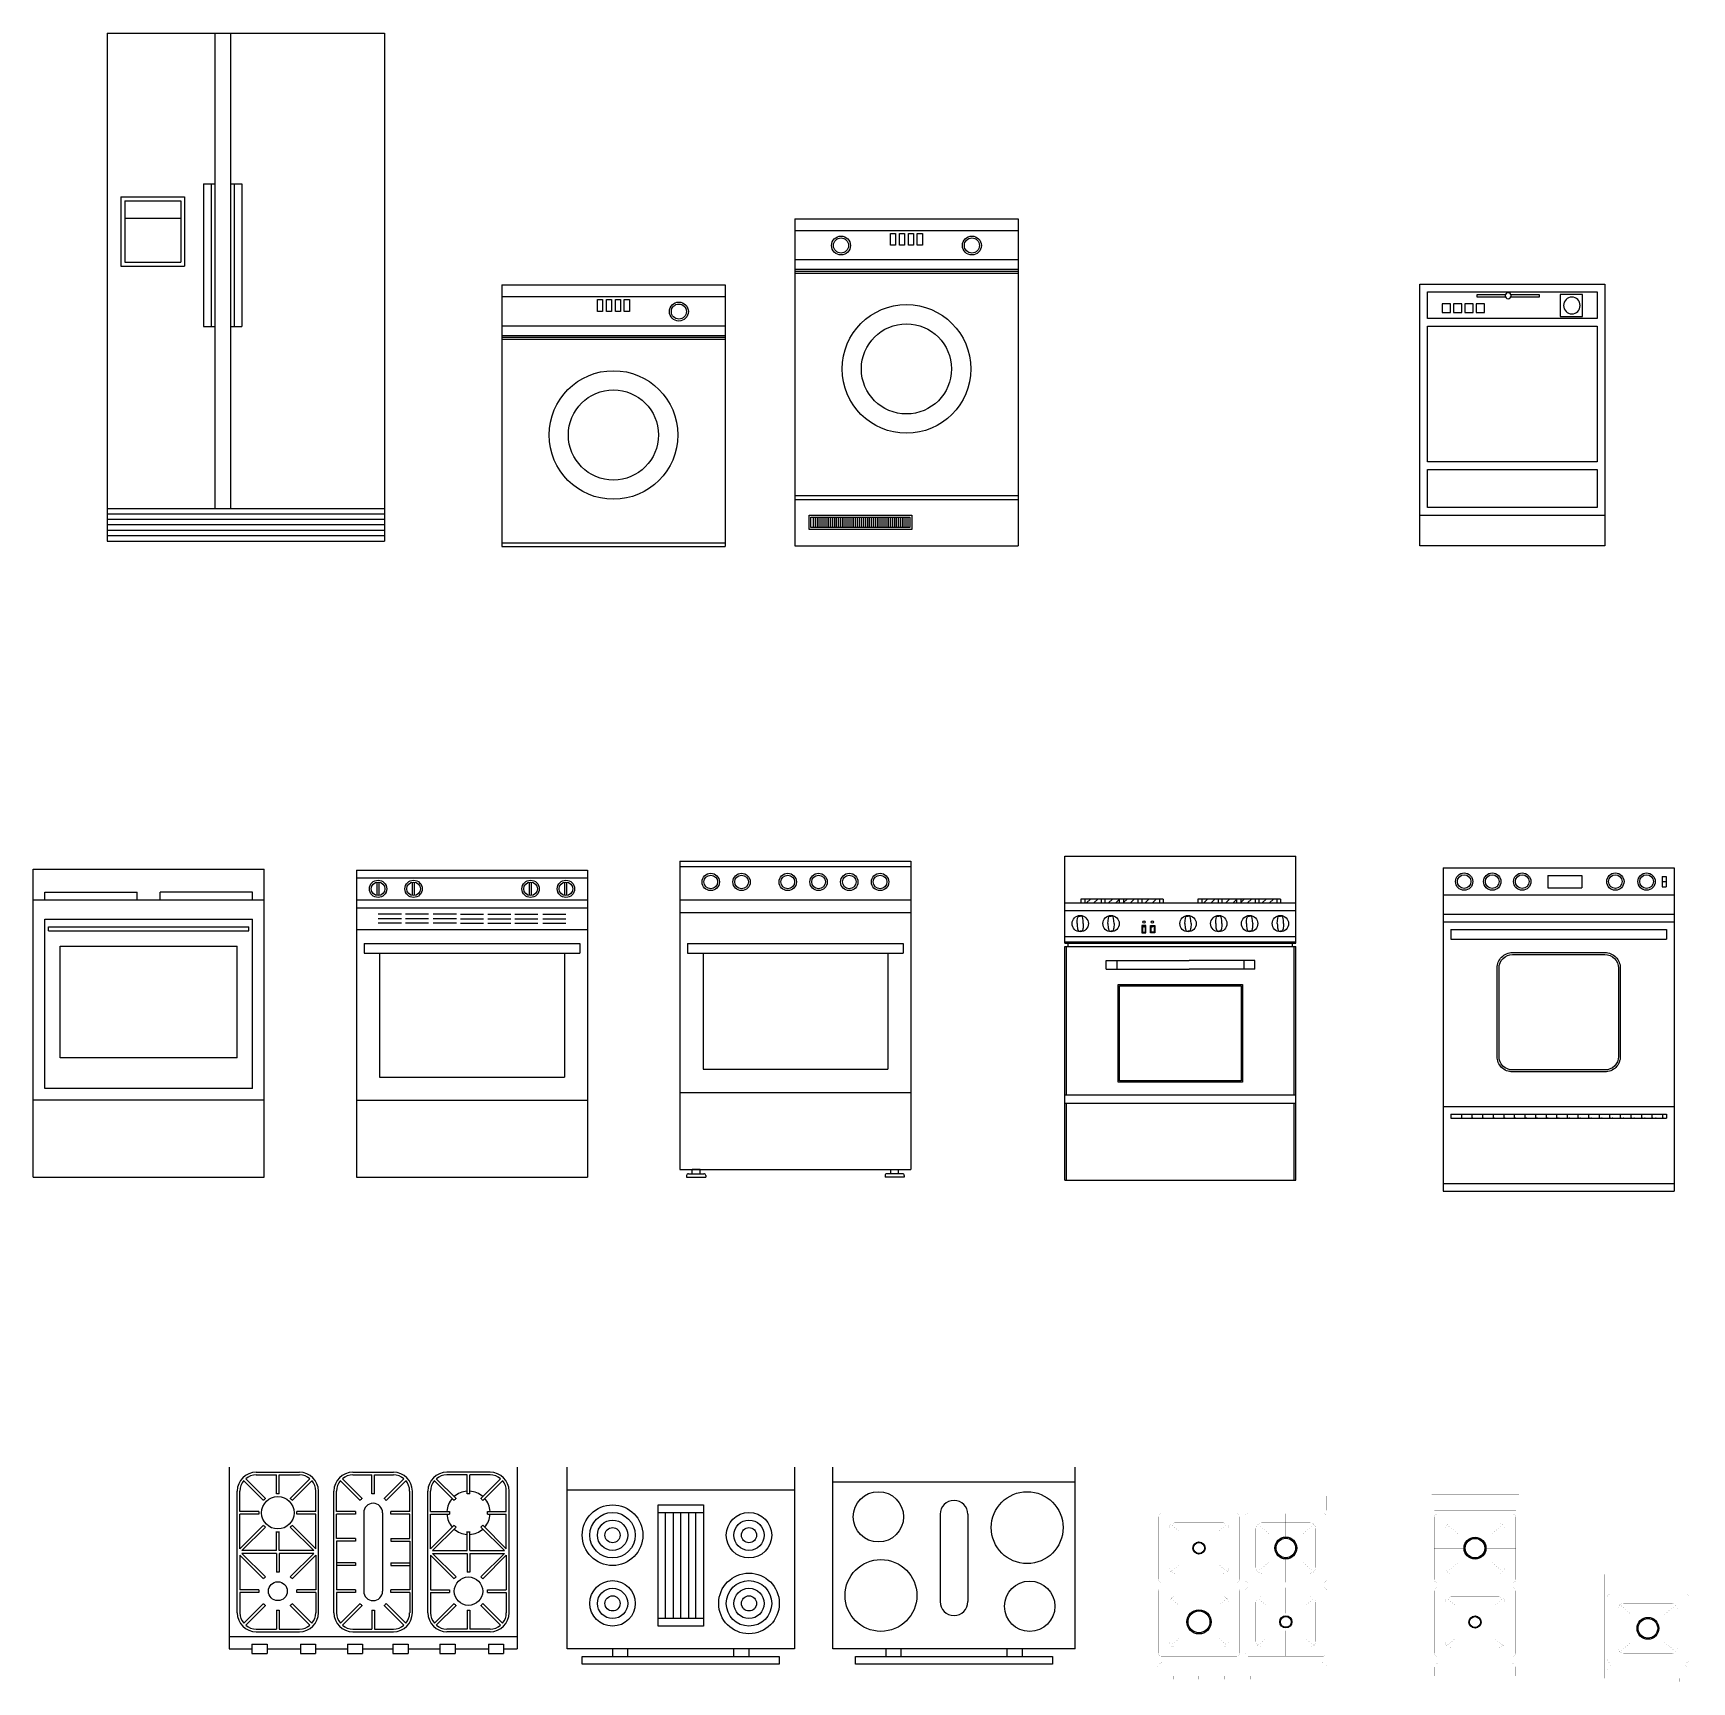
# Model space of a CAD drawing. Header units: millimetres. Extents: x -19825 to 39593, y -31971 to 32026.
# Drawn here: x 18817 to 24289, y 26483 to 31923 of the extents above; entities that cross this region are included whole.
import ezdxf

# ---------------------------------------------------------------- set-up
doc = ezdxf.new("R2010")
doc.units = ezdxf.units.MM

# ---------------------------------------------------------------- blocks, each defined once
blk = doc.blocks.new('GAS')
at = {"const_width": 0.0002}
for points in [[(-0.2919, -0.3008), (0.2841, -0.3008), (0.2841, 0.2992), (-0.2919, 0.2992), (-0.2919, -0.3008)], [(-0.2525, 0.3103), (-0.2525, 0.2992)], [(-0.2245, 0.2992), (-0.2245, 0.3103), (-0.2525, 0.3103)], [(-0.1728, 0.3103), (-0.1728, 0.2992)], [(-0.1448, 0.2992), (-0.1448, 0.3103), (-0.1728, 0.3103)], [(-0.0317, 0.3103), (-0.0317, 0.2992)], [(-0.0037, 0.2992), (-0.0037, 0.3103), (-0.0317, 0.3103)], [(0.0541, 0.3103), (0.0541, 0.2992)], [(0.0821, 0.2992), (0.0821, 0.3103), (0.0541, 0.3103)], [(0.1398, 0.3103), (0.1398, 0.2992)], [(0.1678, 0.2992), (0.1678, 0.3103), (0.1398, 0.3103)], [(0.2244, 0.3103), (0.2244, 0.2992)], [(0.2524, 0.2992), (0.2524, 0.3103), (0.2244, 0.3103)], [(-0.1472, 0.1497), (-0.1472, 0.2341)], [(0.1393, 0.2341), (0.1393, 0.181)], [(-0.2398, 0.1988), (-0.2134, 0.1766)], [(-0.081, 0.1766), (-0.0546, 0.1988)], [(0.0467, 0.1988), (0.0731, 0.1766)], [(0.2055, 0.1766), (0.2319, 0.1988)], [(-0.1758, 0.121), (-0.282, 0.121)], [(-0.0125, 0.121), (-0.1186, 0.121)], [(0.0793, 0.121), (0.0045, 0.121)], [(0.274, 0.121), (0.1993, 0.121)], [(-0.2398, 0.0433), (-0.2134, 0.0655)], [(-0.1472, 0.0924), (-0.1472, 0.008)], [(-0.0546, 0.0433), (-0.081, 0.0655)], [(0.0467, 0.0433), (0.0731, 0.0655)], [(0.1393, 0.061), (0.1393, 0.008)], [(0.2055, 0.0655), (0.2319, 0.0433)], [(-0.2008, -0.0777), (-0.2398, -0.045)], [(-0.1472, -0.0867), (-0.1472, -0.0096)], [(-0.0546, -0.045), (-0.0936, -0.0777)], [(0.0731, -0.0671), (0.0467, -0.045)], [(0.1393, -0.0941), (0.1393, -0.0096)], [(0.2319, -0.045), (0.2055, -0.0671)], [(-0.282, -0.1227), (-0.1832, -0.1227)], [(-0.1472, -0.2358), (-0.1472, -0.1587)], [(-0.1112, -0.1227), (-0.0125, -0.1227)], [(0.1107, -0.1227), (0.0045, -0.1227)], [(0.1393, -0.1513), (0.1393, -0.2358)], [(0.1679, -0.1227), (0.274, -0.1227)], [(-0.2008, -0.1677), (-0.2398, -0.2004)], [(-0.0546, -0.2004), (-0.0936, -0.1677)], [(0.0731, -0.1783), (0.0467, -0.2004)], [(0.2319, -0.2004), (0.2055, -0.1783)], [(-0.2825, -0.2947), (0.2746, -0.2947), (0.2746, -0.2471), (-0.2825, -0.2471), (-0.2825, -0.2947)]]:
    blk.add_lwpolyline(points, dxfattribs=at)
for points in [[(-0.282, 0.2992), (-0.282, 0.271, 0.414214), (-0.267, 0.256), (0.2605, 0.256, 0.414214), (0.2755, 0.271), (0.2755, 0.2992)], [(-0.271, 0.2341, 0.414214), (-0.282, 0.2231), (-0.282, 0.019, 0.414214), (-0.271, 0.008), (-0.0235, 0.008, 0.414214), (-0.0125, 0.019), (-0.0125, 0.2231, 0.414214), (-0.0235, 0.2341), (-0.271, 0.2341)], [(0.263, 0.2341), (0.0155, 0.2341, 0.414214), (0.0045, 0.2231), (0.0045, 0.019, 0.414214), (0.0155, 0.008), (0.263, 0.008, 0.414214), (0.274, 0.019), (0.274, 0.2231, 0.414214), (0.263, 0.2341)], [(-0.2262, 0.2041, 0.414213), (-0.2462, 0.1841), (-0.2462, 0.058, 0.414214), (-0.2262, 0.038), (-0.0682, 0.038, 0.414214), (-0.0482, 0.058), (-0.0482, 0.1841, 0.414214), (-0.0682, 0.2041), (-0.2262, 0.2041)], [(0.2183, 0.2041), (0.0603, 0.2041, 0.414214), (0.0403, 0.1841), (0.0403, 0.058, 0.414214), (0.0603, 0.038), (0.2183, 0.038, 0.414214), (0.2383, 0.058), (0.2383, 0.1841, 0.414213), (0.2183, 0.2041)], [(-0.271, -0.2358), (-0.0235, -0.2358, 0.414214), (-0.0125, -0.2248), (-0.0125, -0.0206, 0.414214), (-0.0235, -0.0096), (-0.271, -0.0096, 0.414214), (-0.282, -0.0206), (-0.282, -0.2248, 0.414214), (-0.271, -0.2358)], [(-0.2262, -0.2058), (-0.0682, -0.2058, 0.414214), (-0.0482, -0.1858), (-0.0482, -0.0596, 0.414214), (-0.0682, -0.0396), (-0.2262, -0.0396, 0.414214), (-0.2462, -0.0596), (-0.2462, -0.1858, 0.414213), (-0.2262, -0.2058)], [(0.263, -0.2358, 0.414214), (0.274, -0.2248), (0.274, -0.0206, 0.414214), (0.263, -0.0096), (0.0155, -0.0096, 0.414214), (0.0045, -0.0206), (0.0045, -0.2248, 0.414214), (0.0155, -0.2358), (0.263, -0.2358)], [(0.2183, -0.2058, 0.414213), (0.2383, -0.1858), (0.2383, -0.0596, 0.414214), (0.2183, -0.0396), (0.0603, -0.0396, 0.414214), (0.0403, -0.0596), (0.0403, -0.1858, 0.414214), (0.0603, -0.2058), (0.2183, -0.2058)]]:
    blk.add_lwpolyline(points, format="xyb", dxfattribs=at)
for centre, radius in [((-0.1472, 0.121), 0.02), ((-0.1472, 0.121), 0.018), ((0.1393, 0.121), 0.04), ((0.1393, 0.121), 0.036), ((-0.1472, -0.1227), 0.036), ((-0.1472, -0.1227), 0.0324), ((0.1393, -0.1227), 0.02), ((0.1393, -0.1227), 0.018)]:
    blk.add_circle(centre, radius)
blk = doc.blocks.new('gas-1')
at = {"color": 0, "linetype": 'ByBlock'}
for p, q in [((0, 0), (0, -0.6)), ((0.1134, -0.1101), (0.0484, -0.0451)), ((0.1197, -0.1038), (0.0547, -0.0388)), ((0.0892, -0.0172), (0.232, -0.0172)), ((0.0892, -0.0261), (0.1562, -0.0261)), ((0.1562, -0.0887), (0.1562, -0.0261)), ((0.1651, -0.0887), (0.1651, -0.0261)), ((0.1651, -0.0261), (0.232, -0.0261)), ((0.2015, -0.1038), (0.2666, -0.0388)), ((0.2078, -0.1101), (0.2729, -0.0451)), ((0.4323, -0.1101), (0.3672, -0.0451)), ((0.4386, -0.1038), (0.3735, -0.0388)), ((0.4081, -0.0172), (0.5419, -0.0172)), ((0.4081, -0.0261), (0.4705, -0.0261)), ((0.4705, -0.0887), (0.4705, -0.0261)), ((0.4795, -0.0261), (0.5419, -0.0261)), ((0.4795, -0.0887), (0.4795, -0.0261)), ((0.5114, -0.1038), (0.5765, -0.0388)), ((0.5177, -0.1101), (0.5828, -0.0451)), ((0.7422, -0.1101), (0.6771, -0.0451)), ((0.7485, -0.1038), (0.6834, -0.0388)), ((0.8608, -0.0172), (0.718, -0.0172)), ((0.7849, -0.0261), (0.718, -0.0261)), ((0.7849, -0.0887), (0.7849, -0.0261)), ((0.8608, -0.0261), (0.7938, -0.0261)), ((0.7938, -0.0887), (0.7938, -0.0261)), ((0.8303, -0.1038), (0.8953, -0.0388)), ((0.8366, -0.1101), (0.9016, -0.0451)), ((0.95, 0), (0.95, -0.6)), ((0.0268, -0.4812), (0.0268, -0.0796)), ((0.0357, -0.1466), (0.0357, -0.0796)), ((0.2855, -0.1466), (0.2855, -0.0796)), ((0.2945, -0.4812), (0.2945, -0.0796)), ((0.3456, -0.4812), (0.3456, -0.0796)), ((0.3545, -0.1466), (0.3545, -0.0796)), ((0.5955, -0.1466), (0.5955, -0.0796)), ((0.6044, -0.4812), (0.6044, -0.0796)), ((0.6555, -0.4812), (0.6555, -0.0796)), ((0.6645, -0.1466), (0.6645, -0.0796)), ((0.9143, -0.1466), (0.9143, -0.0796)), ((0.9232, -0.4812), (0.9232, -0.0796)), ((0.0983, -0.1466), (0.0357, -0.1466)), ((0.0983, -0.1555), (0.0357, -0.1555)), ((0.0357, -0.2696), (0.0357, -0.1555)), ((0.2855, -0.1466), (0.2229, -0.1466)), ((0.2855, -0.1555), (0.2229, -0.1555)), ((0.2855, -0.2696), (0.2855, -0.1555)), ((0.4172, -0.1466), (0.3545, -0.1466)), ((0.3545, -0.2358), (0.3545, -0.1555)), ((0.4172, -0.1555), (0.3545, -0.1555)), ((0.4438, -0.151), (0.4438, -0.4098)), ((0.5062, -0.151), (0.5062, -0.4098)), ((0.5955, -0.1466), (0.5328, -0.1466)), ((0.5955, -0.1555), (0.5328, -0.1555)), ((0.5955, -0.2358), (0.5955, -0.1555)), ((0.6645, -0.1466), (0.7271, -0.1466)), ((0.6645, -0.1555), (0.7271, -0.1555)), ((0.6645, -0.2696), (0.6645, -0.1555)), ((0.8517, -0.1466), (0.9143, -0.1466)), ((0.8517, -0.1555), (0.9143, -0.1555)), ((0.9143, -0.2696), (0.9143, -0.1555)), ((0.0357, -0.2696), (0.1134, -0.1919)), ((0.042, -0.276), (0.1197, -0.1982)), ((0.1562, -0.276), (0.1562, -0.2133)), ((0.1651, -0.276), (0.1651, -0.2133)), ((0.2792, -0.276), (0.2015, -0.1982)), ((0.2855, -0.2696), (0.2078, -0.1919)), ((0.6645, -0.2696), (0.7422, -0.1919)), ((0.6708, -0.276), (0.7485, -0.1982)), ((0.7849, -0.276), (0.7849, -0.2133)), ((0.7938, -0.276), (0.7938, -0.2133)), ((0.908, -0.276), (0.8303, -0.1982)), ((0.9143, -0.2696), (0.8366, -0.1919)), ((0.4172, -0.2358), (0.3545, -0.2358)), ((0.3545, -0.2447), (0.3545, -0.4053)), ((0.4172, -0.2447), (0.3545, -0.2447)), ((0.4172, -0.2358), (0.4172, -0.2447)), ((0.5328, -0.2358), (0.5955, -0.2358)), ((0.5328, -0.2358), (0.5328, -0.2447)), ((0.5328, -0.2447), (0.5955, -0.2447)), ((0.5955, -0.2447), (0.5955, -0.4053)), ((0.0357, -0.2912), (0.1134, -0.3689)), ((0.0357, -0.2912), (0.0357, -0.4053)), ((0.1562, -0.276), (0.042, -0.276)), ((0.042, -0.2849), (0.1197, -0.3626)), ((0.1562, -0.2849), (0.042, -0.2849)), ((0.1562, -0.2849), (0.1562, -0.3475)), ((0.2792, -0.276), (0.1651, -0.276)), ((0.2792, -0.2849), (0.1651, -0.2849)), ((0.1651, -0.2849), (0.1651, -0.3475)), ((0.2792, -0.2849), (0.2015, -0.3626)), ((0.2855, -0.2912), (0.2078, -0.3689)), ((0.2855, -0.2912), (0.2855, -0.4053)), ((0.4172, -0.3161), (0.3545, -0.3161)), ((0.4172, -0.325), (0.3545, -0.325)), ((0.4172, -0.3161), (0.4172, -0.325)), ((0.5328, -0.3161), (0.5955, -0.3161)), ((0.5328, -0.3161), (0.5328, -0.325)), ((0.5328, -0.325), (0.5955, -0.325)), ((0.6645, -0.2912), (0.7422, -0.3689)), ((0.6645, -0.2912), (0.6645, -0.4053)), ((0.6708, -0.276), (0.7849, -0.276)), ((0.6708, -0.2849), (0.7485, -0.3626)), ((0.6708, -0.2849), (0.7849, -0.2849)), ((0.7849, -0.2849), (0.7849, -0.3475)), ((0.7938, -0.276), (0.908, -0.276)), ((0.7938, -0.2849), (0.908, -0.2849)), ((0.7938, -0.2849), (0.7938, -0.3475)), ((0.908, -0.2849), (0.8303, -0.3626)), ((0.9143, -0.2912), (0.8366, -0.3689)), ((0.9143, -0.2912), (0.9143, -0.4053)), ((0.0983, -0.4053), (0.0357, -0.4053)), ((0.0983, -0.4143), (0.0357, -0.4143)), ((0.0357, -0.4143), (0.0357, -0.4812)), ((0.2855, -0.4053), (0.2229, -0.4053)), ((0.2855, -0.4143), (0.2229, -0.4143)), ((0.2855, -0.4143), (0.2855, -0.4812)), ((0.4172, -0.4053), (0.3545, -0.4053)), ((0.4172, -0.4143), (0.3545, -0.4143)), ((0.3545, -0.4143), (0.3545, -0.4812)), ((0.5955, -0.4053), (0.5328, -0.4053)), ((0.5955, -0.4143), (0.5328, -0.4143)), ((0.5955, -0.4143), (0.5955, -0.4812)), ((0.6645, -0.4053), (0.7271, -0.4053)), ((0.6645, -0.4143), (0.7271, -0.4143)), ((0.6645, -0.4143), (0.6645, -0.4812)), ((0.8517, -0.4053), (0.9143, -0.4053)), ((0.8517, -0.4143), (0.9143, -0.4143)), ((0.9143, -0.4143), (0.9143, -0.4812)), ((0.1134, -0.4507), (0.0484, -0.5158)), ((0.1197, -0.457), (0.0547, -0.5221)), ((0.1562, -0.4721), (0.1562, -0.5347)), ((0.1651, -0.4721), (0.1651, -0.5347)), ((0.2015, -0.457), (0.2666, -0.5221)), ((0.2078, -0.4507), (0.2729, -0.5158)), ((0.4323, -0.4507), (0.3672, -0.5158)), ((0.4386, -0.457), (0.3735, -0.5221)), ((0.4705, -0.4721), (0.4705, -0.5347)), ((0.4795, -0.4721), (0.4795, -0.5347)), ((0.5114, -0.457), (0.5765, -0.5221)), ((0.5177, -0.4507), (0.5828, -0.5158)), ((0.7422, -0.4507), (0.6771, -0.5158)), ((0.7485, -0.457), (0.6834, -0.5221)), ((0.7849, -0.4721), (0.7849, -0.5347)), ((0.7938, -0.4721), (0.7938, -0.5347)), ((0.8303, -0.457), (0.8953, -0.5221)), ((0.8366, -0.4507), (0.9016, -0.5158)), ((0.0892, -0.5347), (0.1562, -0.5347)), ((0.0892, -0.5436), (0.232, -0.5436)), ((0.1651, -0.5347), (0.232, -0.5347)), ((0.4081, -0.5347), (0.4705, -0.5347)), ((0.4081, -0.5436), (0.5419, -0.5436)), ((0.4795, -0.5347), (0.5419, -0.5347)), ((0.7849, -0.5347), (0.718, -0.5347)), ((0.8608, -0.5436), (0.718, -0.5436)), ((0.8608, -0.5347), (0.7938, -0.5347)), ((0.95, -0.56), (0, -0.56)), ((0, -0.6), (0.075, -0.6)), ((0.075, -0.585), (0.125, -0.585)), ((0.075, -0.585), (0.075, -0.615)), ((0.125, -0.585), (0.125, -0.615)), ((0.125, -0.6), (0.235, -0.6)), ((0.235, -0.585), (0.285, -0.585)), ((0.235, -0.585), (0.235, -0.615)), ((0.285, -0.585), (0.285, -0.615)), ((0.285, -0.6), (0.39, -0.6)), ((0.39, -0.585), (0.44, -0.585)), ((0.39, -0.585), (0.39, -0.615)), ((0.44, -0.585), (0.44, -0.615)), ((0.44, -0.6), (0.54, -0.6)), ((0.54, -0.585), (0.59, -0.585)), ((0.54, -0.585), (0.54, -0.615)), ((0.59, -0.585), (0.59, -0.615)), ((0.59, -0.6), (0.695, -0.6)), ((0.695, -0.585), (0.745, -0.585)), ((0.695, -0.585), (0.695, -0.615)), ((0.745, -0.585), (0.745, -0.615)), ((0.745, -0.6), (0.855, -0.6)), ((0.855, -0.585), (0.905, -0.585)), ((0.855, -0.585), (0.855, -0.615)), ((0.905, -0.585), (0.905, -0.615)), ((0.905, -0.6), (0.95, -0.6)), ((0.075, -0.615), (0.125, -0.615)), ((0.235, -0.615), (0.285, -0.615)), ((0.39, -0.615), (0.44, -0.615)), ((0.54, -0.615), (0.59, -0.615)), ((0.695, -0.615), (0.745, -0.615)), ((0.855, -0.615), (0.905, -0.615))]:
    blk.add_line(p, q, dxfattribs=at)
for centre, radius in [((0.1606, -0.151), 0.0535), ((0.1606, -0.4098), 0.0312), ((0.7894, -0.4098), 0.0469)]:
    blk.add_circle(centre, radius, dxfattribs=at)
for centre, radius, start, end in [((0.0892, -0.0796), 0.0625, 90, 180), ((0.0892, -0.0796), 0.0535, 139.7802, 180), ((0.0892, -0.0796), 0.0535, 90, 130.2198), ((0.232, -0.0796), 0.0625, 0, 90), ((0.232, -0.0796), 0.0535, 49.7802, 90), ((0.232, -0.0796), 0.0535, 0, 40.2198), ((0.4081, -0.0796), 0.0625, 90, 180), ((0.4081, -0.0796), 0.0535, 139.7802, 180), ((0.4081, -0.0796), 0.0535, 90, 130.2198), ((0.5419, -0.0796), 0.0625, 0, 90), ((0.5419, -0.0796), 0.0535, 49.7802, 90), ((0.5419, -0.0796), 0.0535, 0, 40.2198), ((0.718, -0.0796), 0.0625, 90, 180), ((0.718, -0.0796), 0.0535, 139.7802, 180), ((0.718, -0.0796), 0.0535, 90, 130.2198), ((0.8608, -0.0796), 0.0625, 0, 90), ((0.8608, -0.0796), 0.0535, 49.7802, 90), ((0.8608, -0.0796), 0.0535, 0, 40.2198), ((0.1606, -0.151), 0.0625, 130.904, 139.096), ((0.1606, -0.151), 0.0625, 85.904, 94.096), ((0.1606, -0.151), 0.0625, 40.904, 49.096), ((0.4795, -0.151), 0.0625, 130.904, 139.096), ((0.475, -0.151), 0.0625, 85.904, 94.096), ((0.4705, -0.151), 0.0625, 40.904, 49.096), ((0.7894, -0.151), 0.0714, 138.5833, 176.4167), ((0.7894, -0.151), 0.0714, 93.5833, 131.4167), ((0.7894, -0.151), 0.0625, 130.904, 139.096), ((0.7894, -0.151), 0.0625, 85.904, 94.096), ((0.7894, -0.151), 0.0714, 48.5833, 86.4167), ((0.7894, -0.151), 0.0625, 40.904, 49.096), ((0.7894, -0.151), 0.0714, 3.5833, 41.4167), ((0.1606, -0.151), 0.0625, 175.904, 184.096), ((0.1606, -0.151), 0.0625, 355.904, 4.096), ((0.4795, -0.151), 0.0625, 175.904, 184.096), ((0.475, -0.151), 0.0312, 0, 180), ((0.4705, -0.151), 0.0625, 355.904, 4.096), ((0.7894, -0.151), 0.0714, 183.5833, 221.4167), ((0.7894, -0.151), 0.0625, 175.904, 184.096), ((0.7894, -0.151), 0.0714, 318.5833, 356.4167), ((0.7894, -0.151), 0.0625, 355.904, 4.096), ((0.1606, -0.151), 0.0625, 220.904, 229.096), ((0.1606, -0.151), 0.0625, 265.904, 274.096), ((0.1606, -0.151), 0.0625, 310.904, 319.096), ((0.7894, -0.151), 0.0625, 220.904, 229.096), ((0.7894, -0.151), 0.0714, 228.5833, 266.4167), ((0.7894, -0.151), 0.0625, 265.904, 274.096), ((0.7894, -0.151), 0.0714, 273.5833, 311.4167), ((0.7894, -0.151), 0.0625, 310.904, 319.096), ((0.1606, -0.4098), 0.0625, 130.904, 139.096), ((0.1606, -0.4098), 0.0625, 85.904, 94.096), ((0.1606, -0.4098), 0.0625, 40.904, 49.096), ((0.7894, -0.4098), 0.0625, 130.904, 139.096), ((0.7894, -0.4098), 0.0625, 85.904, 94.096), ((0.7894, -0.4098), 0.0625, 40.904, 49.096), ((0.1606, -0.4098), 0.0625, 175.904, 184.096), ((0.1606, -0.4098), 0.0625, 355.904, 4.096), ((0.4795, -0.4098), 0.0625, 175.904, 184.096), ((0.475, -0.4098), 0.0312, 180, 0), ((0.4705, -0.4098), 0.0625, 355.904, 4.096), ((0.7894, -0.4098), 0.0625, 175.904, 184.096), ((0.7894, -0.4098), 0.0625, 355.904, 4.096), ((0.0892, -0.4812), 0.0625, 180, 270), ((0.0892, -0.4812), 0.0535, 180, 220.2198), ((0.1606, -0.4098), 0.0625, 220.904, 229.096), ((0.1606, -0.4098), 0.0625, 265.904, 274.096), ((0.1606, -0.4098), 0.0625, 310.904, 319.096), ((0.232, -0.4812), 0.0625, 270, 0), ((0.232, -0.4812), 0.0535, 319.7802, 0), ((0.4081, -0.4812), 0.0625, 180, 270), ((0.4081, -0.4812), 0.0535, 180, 220.2198), ((0.4795, -0.4098), 0.0625, 220.904, 229.096), ((0.475, -0.4098), 0.0625, 265.904, 274.096), ((0.4705, -0.4098), 0.0625, 310.904, 319.096), ((0.5419, -0.4812), 0.0625, 270, 0), ((0.5419, -0.4812), 0.0535, 319.7802, 0), ((0.718, -0.4812), 0.0625, 180, 270), ((0.718, -0.4812), 0.0535, 180, 220.2198), ((0.7894, -0.4098), 0.0625, 220.904, 229.096), ((0.7894, -0.4098), 0.0625, 265.904, 274.096), ((0.7894, -0.4098), 0.0625, 310.904, 319.096), ((0.8608, -0.4812), 0.0625, 270, 0), ((0.8608, -0.4812), 0.0535, 319.7802, 0), ((0.0892, -0.4812), 0.0535, 229.7802, 270), ((0.232, -0.4812), 0.0535, 270, 310.2198), ((0.4081, -0.4812), 0.0535, 229.7802, 270), ((0.5419, -0.4812), 0.0535, 270, 310.2198), ((0.718, -0.4812), 0.0535, 229.7802, 270), ((0.8608, -0.4812), 0.0535, 270, 310.2198)]:
    blk.add_arc(centre, radius, start, end, dxfattribs=at)
blk = doc.blocks.new('gas-2')
at = {"color": 0, "linetype": 'ByBlock'}
for p, q in [((0, -0.6), (0, 0)), ((0.75, 0), (0.75, -0.6)), ((0, -0.075), (0.75, -0.075)), ((0.3, -0.525), (0.3, -0.125)), ((0.3, -0.125), (0.45, -0.125)), ((0.3, -0.15), (0.45, -0.15)), ((0.325, -0.5), (0.325, -0.15)), ((0.35, -0.15), (0.35, -0.5)), ((0.375, -0.5), (0.375, -0.15)), ((0.4, -0.15), (0.4, -0.5)), ((0.425, -0.5), (0.425, -0.15)), ((0.45, -0.125), (0.45, -0.525)), ((0.45, -0.5), (0.3, -0.5)), ((0.45, -0.525), (0.3, -0.525)), ((0.75, -0.6), (0, -0.6)), ((0.15, -0.6), (0.15, -0.625)), ((0.2, -0.625), (0.2, -0.6)), ((0.55, -0.625), (0.55, -0.6)), ((0.6, -0.6), (0.6, -0.625)), ((0.05, -0.65), (0.05, -0.625)), ((0.05, -0.625), (0.7, -0.625)), ((0.7, -0.65), (0.05, -0.65)), ((0.7, -0.625), (0.7, -0.65))]:
    blk.add_line(p, q, dxfattribs=at)
for centre, radius in [((0.15, -0.225), 0.1), ((0.15, -0.225), 0.075), ((0.6, -0.225), 0.075), ((0.15, -0.225), 0.05), ((0.15, -0.225), 0.025), ((0.6, -0.225), 0.05), ((0.6, -0.225), 0.025), ((0.15, -0.45), 0.075), ((0.6, -0.45), 0.1), ((0.6, -0.45), 0.075), ((0.15, -0.45), 0.05), ((0.15, -0.45), 0.025), ((0.6, -0.45), 0.05), ((0.6, -0.45), 0.025)]:
    blk.add_circle(centre, radius, dxfattribs=at)
blk = doc.blocks.new('gas-3')
at = {"color": 0, "linetype": 'ByBlock'}
for p, q in [((0, -0.6), (0, 0)), ((0.8, -0.6), (0.8, 0)), ((0.8, -0.05), (0, -0.05)), ((0.3543, -0.1559), (0.3543, -0.4441)), ((0.4457, -0.1559), (0.4457, -0.4441)), ((0.8, -0.6), (0, -0.6)), ((0.175, -0.6), (0.175, -0.625)), ((0.225, -0.625), (0.225, -0.6)), ((0.575, -0.625), (0.575, -0.6)), ((0.625, -0.6), (0.625, -0.625)), ((0.075, -0.625), (0.725, -0.625)), ((0.075, -0.65), (0.075, -0.625)), ((0.725, -0.65), (0.075, -0.65)), ((0.725, -0.625), (0.725, -0.65))]:
    blk.add_line(p, q, dxfattribs=at)
for centre, radius in [((0.1505, -0.1644), 0.083), ((0.6412, -0.2), 0.1185), ((0.1588, -0.4239), 0.1185), ((0.6495, -0.4595), 0.083)]:
    blk.add_circle(centre, radius, dxfattribs=at)
for centre, start, end in [((0.4, -0.1559), 0, 180), ((0.4, -0.4441), 180, 0)]:
    blk.add_arc(centre, 0.0457, start, end, dxfattribs=at)
blk = doc.blocks.new('gas2')
at = {"const_width": 0.0002}
for points in [[(-214.8737, 75.4315), (-215.1617, 75.4315), (-215.1617, 74.8315), (-214.8737, 74.8315), (-214.8737, 75.4315)], [(-214.8832, 75.4253), (-215.1523, 75.4253), (-215.1523, 75.3777), (-214.8832, 75.3777), (-214.8832, 75.4253)], [(-215.0184, 75.3664), (-215.0184, 75.2893)], [(-215.1111, 75.3311), (-215.072, 75.2983)], [(-214.9648, 75.2983), (-214.9258, 75.3311)], [(-215.0544, 75.2533), (-215.1532, 75.2533)], [(-214.8837, 75.2533), (-214.9824, 75.2533)], [(-215.1111, 75.1756), (-215.072, 75.2083)], [(-215.0184, 75.2173), (-215.0184, 75.1402)], [(-214.9648, 75.2083), (-214.9258, 75.1756)], [(-215.1111, 75.0873), (-215.0846, 75.0652)], [(-215.0184, 75.0382), (-215.0184, 75.1227)], [(-214.9258, 75.0873), (-214.9522, 75.0652)], [(-215.1532, 75.0096), (-215.0471, 75.0096)], [(-215.0184, 74.981), (-215.0184, 74.8965)], [(-214.9898, 75.0096), (-214.8837, 75.0096)], [(-215.0846, 74.954), (-215.1111, 74.9319)], [(-214.9258, 74.9319), (-214.9522, 74.954)], [(-215.0209, 74.8315), (-215.0209, 74.8203), (-214.9929, 74.8203)], [(-214.9929, 74.8203), (-214.9929, 74.8315)], [(-214.9412, 74.8315), (-214.9412, 74.8203), (-214.9132, 74.8203)], [(-214.9132, 74.8203), (-214.9132, 74.8315)]]:
    blk.add_lwpolyline(points, dxfattribs=at)
for points in [[(-214.8947, 75.3664), (-215.1422, 75.3664, 0.414214), (-215.1532, 75.3554), (-215.1532, 75.1512, 0.414214), (-215.1422, 75.1402), (-214.8947, 75.1402, 0.414214), (-214.8837, 75.1512), (-214.8837, 75.3554, 0.414214), (-214.8947, 75.3664)], [(-214.9394, 75.3364), (-215.0974, 75.3364, 0.414214), (-215.1174, 75.3164), (-215.1174, 75.1902, 0.414214), (-215.0974, 75.1702), (-214.9394, 75.1702, 0.414214), (-214.9194, 75.1902), (-214.9194, 75.3164, 0.414213), (-214.9394, 75.3364)], [(-214.8947, 74.8965, 0.414214), (-214.8837, 74.9075), (-214.8837, 75.1117, 0.414214), (-214.8947, 75.1227), (-215.1422, 75.1227, 0.414214), (-215.1532, 75.1117), (-215.1532, 74.9075, 0.414214), (-215.1422, 74.8965), (-214.8947, 74.8965)], [(-214.9394, 74.9265, 0.414213), (-214.9194, 74.9465), (-214.9194, 75.0727, 0.414214), (-214.9394, 75.0927), (-215.0974, 75.0927, 0.414214), (-215.1174, 75.0727), (-215.1174, 74.9465, 0.414214), (-215.0974, 74.9265), (-214.9394, 74.9265)], [(-214.8837, 74.8315), (-214.8837, 74.8597, 0.414214), (-214.8987, 74.8747), (-215.1382, 74.8747, 0.414214), (-215.1532, 74.8597), (-215.1532, 74.8315)]]:
    blk.add_lwpolyline(points, format="xyb", dxfattribs=at)
for centre, radius in [((-215.0184, 75.2533), 0.036), ((-215.0184, 75.2533), 0.0324), ((-215.0184, 75.0096), 0.02), ((-215.0184, 75.0096), 0.018)]:
    blk.add_circle(centre, radius)
blk = doc.blocks.new('gas3')
at = {"const_width": 0.0002}
for points in [[(-214.4074, 75.4315), (-214.6954, 75.4315), (-214.6954, 75.088), (-214.4074, 75.088), (-214.4074, 75.4315)], [(-214.4168, 75.4253), (-214.6859, 75.4253), (-214.6859, 75.3777), (-214.4168, 75.3777), (-214.4168, 75.4253)], [(-214.5521, 75.3664), (-214.5521, 75.2893)], [(-214.6447, 75.3311), (-214.6057, 75.2983)], [(-214.4984, 75.2983), (-214.4594, 75.3311)], [(-214.5881, 75.2533), (-214.6868, 75.2533)], [(-214.4173, 75.2533), (-214.5161, 75.2533)], [(-214.6447, 75.1756), (-214.6057, 75.2083)], [(-214.5521, 75.2173), (-214.5521, 75.1402)], [(-214.4984, 75.2083), (-214.4594, 75.1756)], [(-214.4748, 75.088), (-214.4748, 75.0769), (-214.4468, 75.0769)], [(-214.4468, 75.0769), (-214.4468, 75.088)]]:
    blk.add_lwpolyline(points, dxfattribs=at)
for points in [[(-214.4283, 75.3664), (-214.6758, 75.3664, 0.414214), (-214.6868, 75.3554), (-214.6868, 75.1512, 0.414214), (-214.6758, 75.1402), (-214.4283, 75.1402, 0.414214), (-214.4173, 75.1512), (-214.4173, 75.3554, 0.414214), (-214.4283, 75.3664)], [(-214.4731, 75.3364), (-214.6311, 75.3364, 0.414214), (-214.6511, 75.3164), (-214.6511, 75.1902, 0.414214), (-214.6311, 75.1702), (-214.4731, 75.1702, 0.414214), (-214.4531, 75.1902), (-214.4531, 75.3164, 0.414213), (-214.4731, 75.3364)], [(-214.4173, 75.088), (-214.4173, 75.1162, 0.414214), (-214.4323, 75.1312), (-214.6718, 75.1312, 0.414214), (-214.6868, 75.1162), (-214.6868, 75.088)]]:
    blk.add_lwpolyline(points, format="xyb", dxfattribs=at)
for radius in [0.036, 0.0324]:
    blk.add_circle((-214.5521, 75.2533), radius)
blk = doc.blocks.new('Fridge 03')
for p, q in [((0, 1676.4), (0, 0)), ((0, 1676.4), (914.4, 1676.4)), ((0, 1676.4), (0, 0)), ((0, 1676.4), (914.4, 1676.4)), ((355.6, 1676.4), (355.6, 107.9)), ((355.6, 1676.4), (355.6, 107.9)), ((406.4, 1676.4), (406.4, 107.9)), ((406.4, 1676.4), (406.4, 107.9)), ((914.4, 1676.4), (914.4, 0)), ((914.4, 1676.4), (914.4, 0)), ((317.5, 1178.7), (317.5, 708.2)), ((317.5, 1178.7), (355.6, 1178.7)), ((317.5, 1178.7), (317.5, 708.2)), ((317.5, 1178.7), (355.6, 1178.7)), ((342.9, 1178.7), (342.9, 708.2)), ((342.9, 1178.7), (342.9, 708.2)), ((406.4, 1178.7), (444.5, 1178.7)), ((406.4, 1178.7), (444.5, 1178.7)), ((419.1, 1178.7), (419.1, 708.2)), ((419.1, 1178.7), (419.1, 708.2)), ((444.5, 1178.7), (444.5, 708.2)), ((444.5, 1178.7), (444.5, 708.2)), ((45.2, 1136), (255.5, 1136)), ((45.2, 1136), (45.2, 907.8)), ((45.2, 1136), (255.5, 1136)), ((45.2, 1136), (45.2, 907.8)), ((57.9, 1123.3), (242.8, 1123.3)), ((57.9, 1123.3), (57.9, 920.5)), ((57.9, 1123.3), (242.8, 1123.3)), ((57.9, 1123.3), (57.9, 920.5)), ((242.8, 1123.3), (242.8, 920.5)), ((242.8, 1123.3), (242.8, 920.5)), ((255.5, 1136), (255.5, 907.8)), ((255.5, 1136), (255.5, 907.8)), ((57.9, 1065.9), (242.8, 1065.9)), ((57.9, 1065.9), (242.8, 1065.9)), ((45.2, 907.8), (255.5, 907.8)), ((45.2, 907.8), (255.5, 907.8)), ((57.9, 920.5), (242.8, 920.5)), ((57.9, 920.5), (242.8, 920.5)), ((317.5, 708.2), (355.6, 708.2)), ((317.5, 708.2), (355.6, 708.2)), ((406.4, 708.2), (444.5, 708.2)), ((406.4, 708.2), (444.5, 708.2)), ((0, 107.9), (914.4, 107.9)), ((0, 107.9), (914.4, 107.9)), ((0, 90.2), (914.4, 90.2)), ((0, 90.2), (914.4, 90.2)), ((0, 72.4), (914.4, 72.4)), ((0, 72.4), (914.4, 72.4)), ((0, 54.6), (914.4, 54.6)), ((0, 54.6), (914.4, 54.6)), ((0, 36.8), (914.4, 36.8)), ((0, 36.8), (914.4, 36.8)), ((0, 19), (914.4, 19)), ((0, 19), (914.4, 19)), ((0, 0), (914.4, 0)), ((0, 0), (914.4, 0))]:
    blk.add_line(p, q)
blk = doc.blocks.new('Wash machine 01')
for p, q in [((0, 850.9), (0, -12.7)), ((736.6, 850.9), (736.6, -12.7)), ((0, 812.8), (736.6, 812.8)), ((0, 716.1), (736.6, 716.1)), ((0, 684.4), (736.6, 684.4)), ((0, 678), (736.6, 678)), ((0, 671.7), (736.6, 671.7)), ((0, 0), (736.6, 0)), ((0, 0), (736.6, 0)), ((0, -12.7), (736.6, -12.7)), ((0, -12.7), (736.6, -12.7))]:
    blk.add_line(p, q)
blk.add_lwpolyline([(0, 850.9), (736.6, 850.9)])
for points in [[(315.9, 802.5), (332.5, 802.5), (332.5, 763.6), (315.9, 763.6)], [(345.3, 802.5), (361.9, 802.5), (361.9, 763.6), (345.3, 763.6)], [(374.7, 802.5), (391.3, 802.5), (391.3, 763.6), (374.7, 763.6)], [(404.1, 802.5), (420.7, 802.5), (420.7, 763.6), (404.1, 763.6)]]:
    blk.add_lwpolyline(points, close=True)
for centre, radius in [((584.2, 762.8), 31.2), ((584.2, 762.8), 24.8), ((368.3, 355.6), 212.2), ((368.3, 355.6), 148.7)]:
    blk.add_circle(centre, radius)
blk = doc.blocks.new('Wash machine 02')
for p, q in [((-124.1, 1019.1), (-124.1, -60.4)), ((-124.1, 1019.1), (612.5, 1019.1)), ((612.5, 1019.1), (612.5, -60.4)), ((-124.1, 981), (612.5, 981)), ((-124.1, 884.3), (612.5, 884.3)), ((-124.1, 852.6), (612.5, 852.6)), ((-124.1, 846.2), (612.5, 846.2)), ((-124.1, 839.9), (612.5, 839.9)), ((-124.1, 106.1), (612.5, 106.1)), ((-124.1, 93.4), (612.5, 93.4)), ((-124.1, 93.4), (612.5, 93.4)), ((-63.5, 34.7), (-63.5, 0)), ((-57.2, 34.7), (-57.2, 0)), ((-50.8, 34.7), (-50.8, 0)), ((-44.5, 34.7), (-44.5, 0)), ((-38.1, 34.7), (-38.1, 0)), ((-31.8, 34.7), (-31.8, 0)), ((-25.4, 34.7), (-25.4, 0)), ((-19, 34.7), (-19, 0)), ((-12.7, 34.7), (-12.7, 0)), ((-6.3, 34.7), (-6.3, 0)), ((0, 34.7), (0, 0)), ((6.3, 34.7), (6.3, 0)), ((12.7, 34.7), (12.7, 0)), ((19, 34.7), (19, 0)), ((25.4, 34.7), (25.4, 0)), ((31.8, 34.7), (31.8, 0)), ((38.1, 34.7), (38.1, 0)), ((44.5, 34.7), (44.5, 0)), ((50.8, 34.7), (50.8, 0)), ((57.2, 34.7), (57.2, 0)), ((63.5, 34.7), (63.5, 0)), ((69.9, 34.7), (69.9, 0)), ((76.2, 34.7), (76.2, 0)), ((82.6, 34.7), (82.6, 0)), ((88.9, 34.7), (88.9, 0)), ((96.3, 34.7), (96.3, 0)), ((102.7, 34.7), (102.7, 0)), ((109, 34.7), (109, 0)), ((115.4, 34.7), (115.4, 0)), ((121.7, 34.7), (121.7, 0)), ((128.1, 34.7), (128.1, 0)), ((134.4, 34.7), (134.4, 0)), ((140.8, 34.7), (140.8, 0)), ((147.1, 34.7), (147.1, 0)), ((153.5, 34.7), (153.5, 0)), ((159.8, 34.7), (159.8, 0)), ((166.2, 34.7), (166.2, 0)), ((172.5, 34.7), (172.5, 0)), ((178.9, 34.7), (178.9, 0)), ((185.2, 34.7), (185.2, 0)), ((191.6, 34.7), (191.6, 0)), ((197.9, 34.7), (197.9, 0)), ((204.3, 34.7), (204.3, 0)), ((210.6, 34.7), (210.6, 0)), ((217, 34.7), (217, 0)), ((223.3, 34.7), (223.3, 0)), ((229.7, 34.7), (229.7, 0)), ((236, 34.7), (236, 0)), ((242.4, 34.7), (242.4, 0)), ((248.7, 34.7), (248.7, 0)), ((255.1, 34.7), (255.1, 0)), ((-124.1, -60.4), (612.5, -60.4))]:
    blk.add_line(p, q)
for points in [[(191.7, 970.7), (208.4, 970.7), (208.4, 931.8), (191.7, 931.8)], [(221.1, 970.7), (237.8, 970.7), (237.8, 931.8), (221.1, 931.8)], [(250.5, 970.7), (267.2, 970.7), (267.2, 931.8), (250.5, 931.8)], [(279.9, 970.7), (296.6, 970.7), (296.6, 931.8), (279.9, 931.8)], [(-77.1, 41.1), (261.4, 41.1), (261.4, -6.3), (-77.1, -6.3)], [(-70.8, 34.7), (255.1, 34.7), (255.1, 0), (-70.8, 0)]]:
    blk.add_lwpolyline(points, close=True)
for centre, radius in [((28.3, 931), 31.2), ((28.3, 931), 24.8), ((460.1, 931), 31.2), ((460.1, 931), 24.8), ((244.2, 523.8), 212.2), ((244.2, 523.8), 148.7)]:
    blk.add_circle(centre, radius)
blk = doc.blocks.new('Appliance 02')
for p, q in [((0, 863.6), (609.6, 863.6)), ((0, 0), (0, 863.6)), ((24.9, 838.4), (584.7, 838.4)), ((24.9, 750.1), (24.9, 838.4)), ((189, 829.4), (282, 829.4)), ((189, 820.6), (189, 829.4)), ((299.7, 829.4), (392.8, 829.4)), ((392.8, 829.4), (392.8, 820.6)), ((535.9, 829.4), (462.6, 829.4)), ((462.6, 829.4), (462.6, 756.4)), ((535.9, 756.4), (535.9, 829.4)), ((584.7, 838.4), (584.7, 750.1)), ((609.6, 863.6), (609.6, 0)), ((73.3, 798), (73.3, 769.7)), ((101.2, 798), (73.3, 798)), ((73.3, 769.7), (101.2, 769.7)), ((101.2, 769.7), (101.2, 798)), ((138.6, 798), (110.6, 798)), ((110.6, 798), (110.6, 769.7)), ((110.6, 769.7), (138.6, 769.7)), ((138.6, 769.7), (138.6, 798)), ((175.9, 798), (147.9, 798)), ((147.9, 798), (147.9, 769.7)), ((147.9, 769.7), (175.9, 769.7)), ((175.9, 769.7), (175.9, 798)), ((213.2, 798), (185.2, 798)), ((185.2, 798), (185.2, 769.7)), ((185.2, 769.7), (213.2, 769.7)), ((281.9, 820.6), (189, 820.6)), ((213.2, 769.7), (213.2, 798)), ((392.8, 820.6), (299.9, 820.6)), ((584.7, 750.1), (24.9, 750.1)), ((24.9, 724.9), (584.7, 724.9)), ((24.9, 277.4), (24.9, 724.9)), ((462.6, 756.4), (535.9, 756.4)), ((584.7, 724.9), (584.7, 277.4)), ((584.7, 277.4), (24.9, 277.4)), ((24.9, 252.1), (584.7, 252.1)), ((24.9, 126.1), (24.9, 252.1)), ((584.7, 252.1), (584.7, 126.1)), ((584.7, 126.1), (24.9, 126.1)), ((0, 100.9), (609.6, 100.9)), ((609.6, 0), (0, 0))]:
    blk.add_line(p, q)
at = {"extrusion": (0, 0, -1)}
for centre, major_axis in [((290.9, 824.9), (0, 10.1)), ((501.1, 792.9), (0, 27.7))]:
    blk.add_ellipse(centre, major_axis=major_axis, ratio=0.986366, dxfattribs=at)
blk = doc.blocks.new('Oven 03')
for p, q in [((0, 1016), (762, 1016)), ((0, 0), (0, 1016)), ((762, 0), (762, 1016)), ((38.1, 914.4), (38.1, 939.8)), ((38.1, 939.8), (342.9, 939.8)), ((342.9, 914.4), (342.9, 939.8)), ((723.9, 939.8), (419.1, 939.8)), ((419.1, 914.4), (419.1, 939.8)), ((723.9, 914.4), (723.9, 939.8)), ((0, 914.4), (762, 914.4)), ((0, 914.4), (762, 914.4)), ((38.1, 850.9), (723.9, 850.9)), ((38.1, 292.1), (38.1, 850.9)), ((50.8, 825.5), (711.2, 825.5)), ((50.8, 812.8), (50.8, 825.5)), ((711.2, 812.8), (711.2, 825.5)), ((723.9, 292.1), (723.9, 850.9)), ((50.8, 812.8), (711.2, 812.8)), ((88.9, 762), (673.1, 762)), ((88.9, 393.7), (88.9, 762)), ((673.1, 393.7), (673.1, 762)), ((673.1, 393.7), (88.9, 393.7)), ((723.9, 292.1), (38.1, 292.1)), ((762, 254), (0, 254)), ((0, 0), (762, 0))]:
    blk.add_line(p, q)
blk = doc.blocks.new('Oven 04')
for p, q in [((0, 1012.5), (0, 0)), ((0, 1012.5), (762, 1012.5)), ((0, 987.1), (762, 987.1)), ((762, 1012.5), (762, 0)), ((68.1, 928.7), (68.1, 973.4)), ((74.4, 928.7), (74.4, 973.4)), ((184.8, 928.7), (184.8, 973.4)), ((191.1, 928.7), (191.1, 973.4)), ((570.9, 928.7), (570.9, 973.4)), ((577.2, 928.7), (577.2, 973.4)), ((687.6, 928.7), (687.6, 973.4)), ((693.9, 928.7), (693.9, 973.4)), ((0, 914.4), (762, 914.4)), ((0, 889), (762, 889)), ((147.9, 867.9), (71.7, 867.9)), ((147.9, 852.2), (71.7, 852.2)), ((147.9, 838.2), (71.7, 838.2)), ((237.6, 867.9), (161.4, 867.9)), ((237.6, 852.2), (161.4, 852.2)), ((237.6, 838.2), (161.4, 838.2)), ((329.4, 867.9), (253.2, 867.9)), ((329.4, 852.2), (253.2, 852.2)), ((329.4, 838.2), (253.2, 838.2)), ((342.9, 867.9), (419.1, 867.9)), ((342.9, 852.2), (419.1, 852.2)), ((342.9, 838.2), (419.1, 838.2)), ((432.6, 867.9), (508.8, 867.9)), ((432.6, 852.2), (508.8, 852.2)), ((432.6, 838.2), (508.8, 838.2)), ((522.3, 867.9), (598.5, 867.9)), ((522.3, 852.2), (598.5, 852.2)), ((522.3, 838.2), (598.5, 838.2)), ((614.1, 867.9), (690.3, 867.9)), ((614.1, 852.2), (690.3, 852.2)), ((614.1, 838.2), (690.3, 838.2)), ((0, 816.9), (762, 816.9)), ((25.4, 771.2), (736.6, 771.2)), ((25.4, 771.2), (25.4, 739.4)), ((736.6, 771.2), (736.6, 739.4)), ((25.4, 739.4), (736.6, 739.4)), ((76.2, 739.4), (76.2, 330.2)), ((685.8, 739.4), (685.8, 330.2)), ((76.2, 330.2), (685.8, 330.2)), ((0, 254), (762, 254)), ((0, 0), (762, 0))]:
    blk.add_line(p, q)
for centre, radius in [((71.2, 951.2), 28.6), ((71.2, 951.2), 22.5), ((188, 951.2), 28.6), ((188, 951.2), 22.5), ((574, 951.2), 28.6), ((574, 951.2), 22.5), ((690.8, 951.2), 28.6), ((690.8, 951.2), 22.5)]:
    blk.add_circle(centre, radius)
blk = doc.blocks.new('Oven 05')
for p, q in [((-381, 1017.5), (-381, 0)), ((-381, 1017.5), (381, 1017.5)), ((-381, 999.8), (381, 999.8)), ((381, 1017.5), (381, 0)), ((-381, 889), (381, 889)), ((-381, 847.4), (381, 847.4)), ((-355.6, 745.8), (355.6, 745.8)), ((-355.6, 745.8), (-355.6, 714)), ((-355.6, 714), (355.6, 714)), ((-304.8, 714), (-304.8, 330.2)), ((304.8, 714), (304.8, 330.2)), ((355.6, 745.8), (355.6, 714)), ((-304.8, 330.2), (304.8, 330.2)), ((-381, 254), (381, 254)), ((-381, 0), (381, 0)), ((-340.1, -14.2), (-340.1, 0)), ((-314.7, 0), (-340.1, 0)), ((-314.7, -14.2), (-314.7, 0)), ((314.7, 0), (340.1, 0)), ((314.7, -14.2), (314.7, 0)), ((340.1, -14.2), (340.1, 0)), ((-359.1, -20.6), (-359.1, -25.4)), ((-359.1, -25.4), (-295.6, -25.4)), ((-352.8, -14.2), (-302, -14.2)), ((-295.6, -20.6), (-295.6, -25.4)), ((295.6, -20.6), (295.6, -25.4)), ((359.1, -25.4), (295.6, -25.4)), ((352.8, -14.2), (302, -14.2)), ((359.1, -20.6), (359.1, -25.4))]:
    blk.add_line(p, q)
for centre, radius in [((-279.4, 948.4), 28.6), ((-279.4, 948.4), 22.5), ((-177.8, 948.4), 28.6), ((-177.8, 948.4), 22.5), ((-25.4, 948.4), 28.6), ((-25.4, 948.4), 22.5), ((76.2, 948.4), 28.6), ((76.2, 948.4), 22.5), ((177.8, 948.4), 28.6), ((177.8, 948.4), 22.5), ((279.4, 948.4), 28.6), ((279.4, 948.4), 22.5)]:
    blk.add_circle(centre, radius)
for centre, start, end in [((-352.8, -20.6), 90, 180), ((-302, -20.6), 0, 90), ((302, -20.6), 90, 180), ((352.8, -20.6), 0, 90)]:
    blk.add_arc(centre, 6.35, start, end)
blk = doc.blocks.new('Oven 06')
at = {"ltscale": 0.003}
h = blk.add_hatch(dxfattribs=at)
h.set_pattern_fill('ANSI31,_I', color=256, scale=5.366197, style=2)
h.set_pattern_definition([(45, (-217619.304, -108888.489), (-12.0474563, 12.0474563), [])])
h.paths.add_polyline_path([(253.7, 914.4), (308.8, 914.4), (308.8, 927.1), (253.7, 927.1)])
h.paths.add_polyline_path([(193.6, 914.4), (241.3, 914.4), (241.3, 927.1), (193.6, 927.1)])
h.paths.add_polyline_path([(131.9, 914.4), (179.6, 914.4), (179.6, 927.1), (131.9, 927.1)])
h.paths.add_polyline_path([(65.6, 914.4), (119.5, 914.4), (119.5, 927.1), (65.6, 927.1)])
h = blk.add_hatch(dxfattribs=at)
h.set_pattern_fill('ANSI31,_I', color=256, scale=5.366197, style=2)
h.set_pattern_definition([(45, (-217232.803, -108888.489), (-12.0474563, 12.0474563), [])])
h.paths.add_polyline_path([(452.1, 914.4), (506, 914.4), (506, 927.1), (452.1, 927.1)])
h.paths.add_polyline_path([(518.4, 914.4), (566.1, 914.4), (566.1, 927.1), (518.4, 927.1)])
h.paths.add_polyline_path([(580.1, 914.4), (627.8, 914.4), (627.8, 927.1), (580.1, 927.1)])
h.paths.add_polyline_path([(640.2, 914.4), (695.3, 914.4), (695.3, 927.1), (640.2, 927.1)])
for p, q in [((0, 781.1), (0, 1068.2)), ((762, 781.1), (762, 1068.2)), ((0, 914.4), (762, 914.4)), ((0, 889), (762, 889)), ((45.7, 870.8), (50.8, 870.8)), ((45.7, 821.4), (50.8, 821.4)), ((55.9, 870.8), (50.8, 870.8)), ((55.9, 821.4), (50.8, 821.4)), ((147.3, 870.8), (152.4, 870.8)), ((147.3, 821.4), (152.4, 821.4)), ((157.5, 870.8), (152.4, 870.8)), ((157.5, 821.4), (152.4, 821.4)), ((401.3, 870.8), (406.4, 870.8)), ((401.3, 821.4), (406.4, 821.4)), ((411.5, 870.8), (406.4, 870.8)), ((411.5, 821.4), (406.4, 821.4)), ((502.9, 870.8), (508, 870.8)), ((502.9, 821.4), (508, 821.4)), ((513.1, 870.8), (508, 870.8)), ((513.1, 821.4), (508, 821.4)), ((604.5, 870.8), (609.6, 870.8)), ((604.5, 821.4), (609.6, 821.4)), ((614.7, 870.8), (609.6, 870.8)), ((614.7, 821.4), (609.6, 821.4)), ((706.1, 870.8), (711.2, 870.8)), ((706.1, 821.4), (711.2, 821.4)), ((716.3, 870.8), (711.2, 870.8)), ((716.3, 821.4), (711.2, 821.4)), ((0, 803.1), (762, 803.1)), ((0, 785.8), (762, 785.8)), ((0, 781.1), (762, 781.1)), ((0, 280.8), (0, 770)), ((0, 770), (762, 770)), ((5.7, 280.8), (5.7, 770)), ((10.9, 770), (10.9, 781.1)), ((751.1, 770), (751.1, 781.1)), ((756.3, 280.8), (756.3, 770)), ((762, 0), (762, 770)), ((762, 0), (762, 770)), ((0, 280.8), (762, 280.8)), ((0, 0), (0, 280.8)), ((0, 254), (762, 254)), ((5.7, 0), (5.7, 254)), ((756.3, 0), (756.3, 254)), ((0, 0), (762, 0))]:
    blk.add_line(p, q, dxfattribs=at)
for p, q in [((0, 1068.2), (762, 1068.2)), ((52.4, 927.1), (52.4, 914.4)), ((324.6, 927.1), (52.4, 927.1)), ((65.6, 927.1), (65.6, 914.4)), ((119.5, 927.1), (119.5, 914.4)), ((131.9, 927.1), (131.9, 914.4)), ((179.6, 927.1), (179.6, 914.4)), ((193.6, 927.1), (193.6, 914.4)), ((241.3, 927.1), (241.3, 914.4)), ((253.7, 927.1), (253.7, 914.4)), ((312.6, 927.1), (312.6, 914.4)), ((324.6, 927.1), (324.6, 914.4)), ((438.9, 927.1), (438.9, 914.4)), ((711.1, 927.1), (438.9, 927.1)), ((452.1, 927.1), (452.1, 914.4)), ((506, 927.1), (506, 914.4)), ((518.4, 927.1), (518.4, 914.4)), ((566.1, 927.1), (566.1, 914.4)), ((580.1, 927.1), (580.1, 914.4)), ((627.8, 927.1), (627.8, 914.4)), ((640.2, 927.1), (640.2, 914.4)), ((699.1, 927.1), (699.1, 914.4)), ((711.1, 927.1), (711.1, 914.4)), ((135.9, 724.8), (410.5, 724.8)), ((171.9, 724.8), (171.9, 695.8)), ((626.6, 724.8), (410.5, 724.8)), ((590.7, 724.8), (590.7, 695.8)), ((135.9, 695.8), (410.5, 695.8)), ((626.6, 695.8), (410.5, 695.8))]:
    blk.add_line(p, q)
for points in [[(267.7, 839.9), (254, 839.9), (254, 815.5), (267.7, 815.5)], [(265.9, 838.1), (255.8, 838.1), (255.8, 817.3), (265.9, 817.3)], [(282.5, 839.9), (296.5, 839.9), (296.5, 815.5), (282.5, 815.5)], [(284.3, 838.1), (294.7, 838.1), (294.7, 817.3), (284.3, 817.3)]]:
    blk.add_lwpolyline(points, close=True, dxfattribs=at)
for points in [[(135.9, 695.8), (135.9, 724.8)], [(626.6, 695.8), (626.6, 724.8)]]:
    blk.add_lwpolyline(points)
for points in [[(176, 645.1), (586.5, 645.1), (586.5, 322.9), (176, 322.9)], [(180.3, 640.8), (582.2, 640.8), (582.2, 327.2), (180.3, 327.2)]]:
    blk.add_lwpolyline(points, close=True)
for centre, radius in [((50.8, 846.1), 26.9), ((152.4, 846.1), 26.9), ((261, 851), 3.71), ((260.2, 836.1), 1.55), ((288.8, 851), 3.71), ((288.6, 836.1), 1.55), ((406.4, 846.1), 26.9), ((508, 846.1), 26.9), ((609.6, 846.1), 26.9), ((711.2, 846.1), 26.9)]:
    blk.add_circle(centre, radius, dxfattribs=at)
at = {"ltscale": 0.003, "extrusion": (0, 0, -1)}
for centre, start_param, end_param in [((45.7, 846.1), 4.712389, 6.283185), ((55.9, 846.1), 1.570796, 3.141593), ((147.3, 846.1), 4.712389, 6.283185), ((157.5, 846.1), 1.570796, 3.141593), ((401.3, 846.1), 4.712389, 6.283185), ((411.5, 846.1), 1.570796, 3.141593), ((502.9, 846.1), 4.712389, 6.283185), ((513.1, 846.1), 1.570796, 3.141593), ((604.5, 846.1), 4.712389, 6.283185), ((614.7, 846.1), 1.570796, 3.141593), ((706.1, 846.1), 4.712389, 6.283185), ((716.3, 846.1), 1.570796, 3.141593)]:
    blk.add_ellipse(centre, major_axis=(0, 24.7), ratio=0.205546, start_param=start_param, end_param=end_param, dxfattribs=at)
at = {"ltscale": 0.003}
for centre, start_param, end_param in [((45.7, 846.1), 1.570796, 3.141593), ((55.9, 846.1), 4.712389, 6.283185), ((147.3, 846.1), 1.570796, 3.141593), ((157.5, 846.1), 4.712389, 6.283185), ((401.3, 846.1), 1.570796, 3.141593), ((411.5, 846.1), 4.712389, 6.283185), ((502.9, 846.1), 1.570796, 3.141593), ((513.1, 846.1), 4.712389, 6.283185), ((604.5, 846.1), 1.570796, 3.141593), ((614.7, 846.1), 4.712389, 6.283185), ((706.1, 846.1), 1.570796, 3.141593), ((716.3, 846.1), 4.712389, 6.283185)]:
    blk.add_ellipse(centre, major_axis=(0, 24.7), ratio=0.205546, start_param=start_param, end_param=end_param, dxfattribs=at)
blk = doc.blocks.new('oven 07')
for p, q in [((0, 1041.4), (762, 1041.4)), ((0, 1041.4), (0, -25.4)), ((762, 1041.4), (762, -25.4)), ((345.1, 1016.5), (345.1, 976)), ((345.1, 1016.5), (457.1, 1016.5)), ((457.1, 1016.5), (457.1, 976)), ((722.8, 1013), (722.8, 979.5)), ((722.8, 1013), (735.5, 1013)), ((722.8, 996.3), (735.5, 996.3)), ((735.5, 1013), (735.5, 979.5)), ((0, 952.5), (762, 952.5)), ((345.1, 976), (457.1, 976)), ((722.8, 979.5), (735.5, 979.5)), ((0, 889), (762, 889)), ((0, 863.6), (762, 863.6)), ((25.4, 838.2), (736.6, 838.2)), ((25.4, 838.2), (25.4, 806.5)), ((736.6, 838.2), (736.6, 806.5)), ((25.4, 806.5), (736.6, 806.5)), ((0, 254), (762, 254)), ((25.4, 228.6), (736.6, 228.6)), ((25.4, 228.6), (25.4, 215.9)), ((61, 215.9), (61, 228.6)), ((95.9, 215.9), (95.9, 228.6)), ((130.8, 215.9), (130.8, 228.6)), ((165.7, 215.9), (165.7, 228.6)), ((200.7, 215.9), (200.7, 228.6)), ((235.6, 215.9), (235.6, 228.6)), ((270.5, 215.9), (270.5, 228.6)), ((305.4, 215.9), (305.4, 228.6)), ((340.4, 215.9), (340.4, 228.6)), ((375.3, 215.9), (375.3, 228.6)), ((410.2, 215.9), (410.2, 228.6)), ((445.1, 215.9), (445.1, 228.6)), ((480.1, 215.9), (480.1, 228.6)), ((515, 215.9), (515, 228.6)), ((549.9, 215.9), (549.9, 228.6)), ((584.8, 215.9), (584.8, 228.6)), ((619.8, 215.9), (619.8, 228.6)), ((654.7, 215.9), (654.7, 228.6)), ((689.6, 215.9), (689.6, 228.6)), ((724.5, 215.9), (724.5, 228.6)), ((736.6, 228.6), (736.6, 215.9)), ((25.4, 215.9), (736.6, 215.9)), ((0, 0), (762, 0)), ((0, -25.4), (762, -25.4))]:
    blk.add_line(p, q)
for points in [[(228.6, 762), (533.4, 762, -0.414214), (584.2, 711.2), (584.2, 419.1, -0.414214), (533.4, 368.3), (228.6, 368.3, -0.414214), (177.8, 419.1), (177.8, 711.2, -0.414214)], [(228.6, 755.6), (533.4, 755.6, -0.414214), (577.9, 711.2), (577.9, 419.1, -0.414214), (533.4, 374.6), (228.6, 374.6, -0.414214), (184.2, 419.1), (184.2, 711.2, -0.414214)]]:
    blk.add_lwpolyline(points, format="xyb", close=True)
for centre, radius in [((69.1, 996.3), 28.6), ((69.1, 996.3), 22.5), ((161.8, 996.3), 28.6), ((161.8, 996.3), 22.5), ((260.5, 996.3), 28.6), ((260.5, 996.3), 22.5), ((567.8, 996.3), 28.6), ((567.8, 996.3), 22.5), ((670.7, 996.3), 28.6), ((670.7, 996.3), 22.5)]:
    blk.add_circle(centre, radius)
for p in [(61, 215.9), (95.9, 215.9), (96.5, 215.9), (130.8, 215.9), (131.4, 215.9), (132.1, 215.9), (165.7, 215.9), (166.4, 215.9), (167, 215.9), (167.6, 215.9), (200.7, 215.9), (201.3, 215.9), (201.9, 215.9), (203.2, 215.9), (235.6, 215.9), (236.2, 215.9), (236.9, 215.9), (238.8, 215.9), (270.5, 215.9), (271.1, 215.9), (271.8, 215.9), (274.3, 215.9), (305.4, 215.9), (306.1, 215.9), (306.7, 215.9), (309.9, 215.9), (340.4, 215.9), (341, 215.9), (341.6, 215.9), (345.4, 215.9), (375.3, 215.9), (375.9, 215.9), (376.6, 215.9), (381, 215.9), (410.2, 215.9), (410.8, 215.9), (411.5, 215.9), (416.6, 215.9), (445.1, 215.9), (445.8, 215.9), (446.4, 215.9), (452.1, 215.9), (480.1, 215.9), (480.7, 215.9), (481.3, 215.9), (487.7, 215.9), (515, 215.9), (515.6, 215.9), (516.3, 215.9), (523.2, 215.9), (549.9, 215.9), (550.5, 215.9), (551.2, 215.9), (558.8, 215.9), (584.8, 215.9), (585.5, 215.9), (586.1, 215.9), (594.4, 215.9), (619.8, 215.9), (620.4, 215.9), (621, 215.9), (629.9, 215.9), (654.7, 215.9), (655.3, 215.9), (656, 215.9), (665.5, 215.9), (689.6, 215.9), (690.2, 215.9), (690.9, 215.9), (701, 215.9), (724.5, 215.9), (725.2, 215.9), (725.8, 215.9)]:
    blk.add_point(p)

msp = doc.modelspace()

# ---------------------------------------------------------------- block references
for name, p in [('Fridge 03', (19061.2, 30246.9)), ('Wash machine 02', (21453.8, 30291.6)), ('Wash machine 01', (20363.1, 30241.8)), ('Appliance 02', (23392, 30231.9)), ('Oven 03', (18817.1, 28148.7)), ('Oven 05', (21331.7, 28174.1)), ('Oven 06', (22220.4, 28139.1)), ('oven 07', (23468.7, 28127.5)), ('Oven 04', (19883.9, 28148.7))]:
    msp.add_blockref(name, p)
at = {"xscale": 1000, "yscale": 1000, "zscale": 1000}
for name, p in [('gas-1', (19463.7, 27192.1)), ('gas-2', (20578.5, 27192.1)), ('gas-3', (21455, 27192.1)), ('gas2', (238592, -48329)), ('gas3', (238696.1, -48593.5))]:
    msp.add_blockref(name, p, dxfattribs=at)
at = {"xscale": 1000, "yscale": 1000, "zscale": 1000, "rotation": 180}
msp.add_blockref('GAS', (22802.3, 26802.1), dxfattribs=at)

doc.saveas('drawing.dxf')
